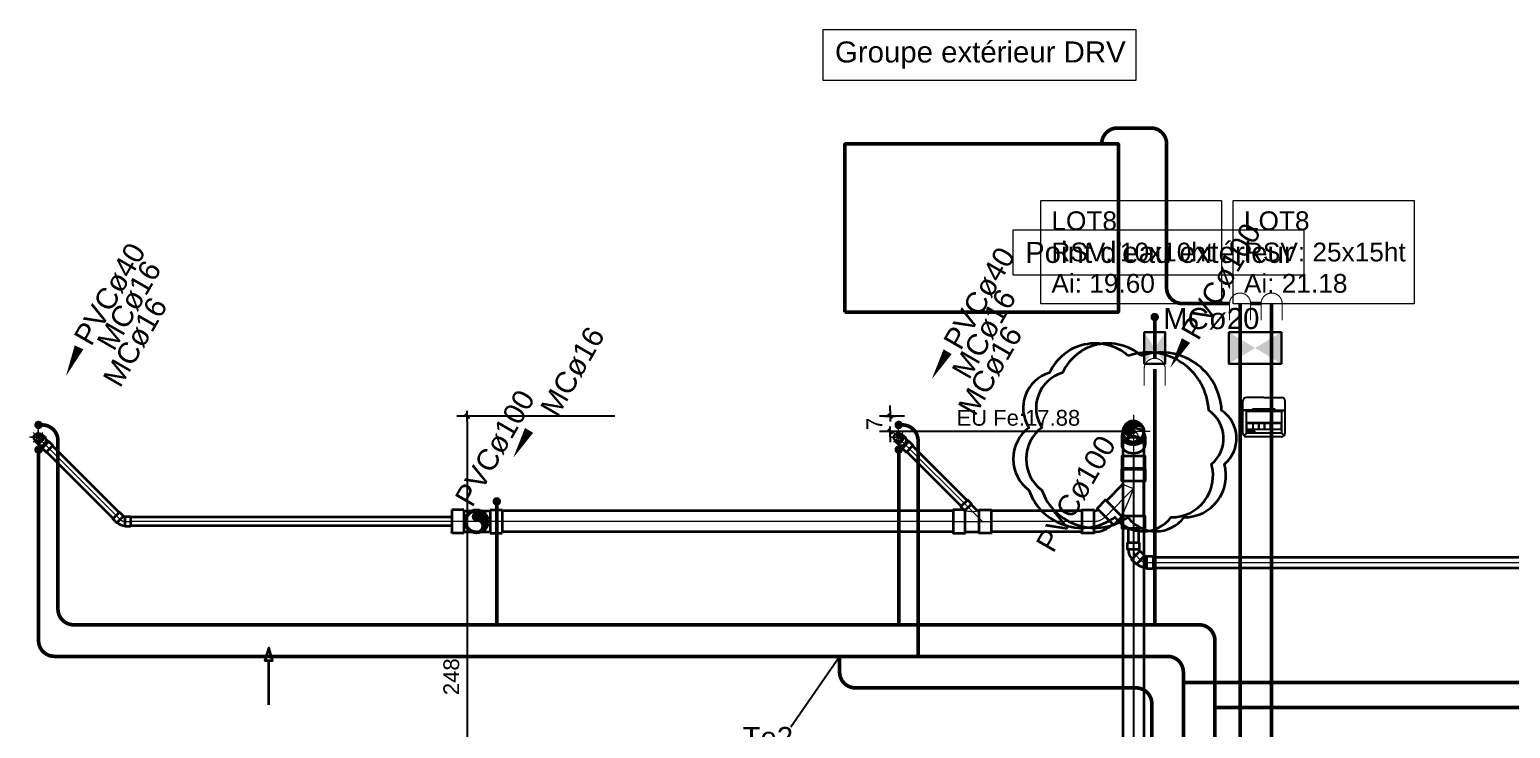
# Model space of a CAD drawing. Header units: metres. Extents: x -101133.8 to -101066.7, y -24899.3 to -24824.7.
# Drawn here: x -101111.68 to -101104.64, y -24833 to -24829.67 of the extents above; entities that cross this region are included whole.
import ezdxf

# ---------------------------------------------------------------- set-up
doc = ezdxf.new("R2010")
doc.units = ezdxf.units.M
doc.header["$LTSCALE"] = 0.2
doc.header["$PDSIZE"] = -5
doc.linetypes.add('AXES', pattern=[50.8, 31.75, -6.35, 6.35, -6.35])
doc.linetypes.add('CACHE', pattern=[9.525, 6.35, -3.175])
for name, color, linetype in [('CMT - THERMOSTAT', 4, 'Continuous'), ('CMT-COTATION DIVERS', 1, 'Continuous'), ('CMT-CVC-CTA1-SOUFFLAGE', 4, 'Continuous'), ('CMT-CVC-MATERIEL', 30, 'Continuous'), ('CMT-MATERIEL', 30, 'Continuous'), ('CMT-PLB-EC-U', 1, 'Continuous'), ('CMT-PLB-EF-U', 140, 'Continuous'), ('CMT-PLB-EU', 3, 'Continuous'), ('CMT-PLB-EV', 34, 'Continuous'), ('CMT-PLB-EV-SOUS DALLAGE', 1, 'Continuous'), ('CMT-PLB-REC-U', 30, 'Continuous'), ('CMT-RSV', 1, 'Continuous'), ('CMT-VRV1', 5, 'Continuous')]:
    doc.layers.add(name, color=color, linetype=linetype)
doc.styles.add('Arial', font='arial.ttf')
doc.styles.get("Standard").update_dxf_attribs({"font": 'arial.ttf'})
doc.dimstyles.get("Standard").update_dxf_attribs({"dimtxt": 0.18, "dimasz": 0.18, "dimexe": 0.18, "dimexo": 0.0625, "dimgap": 0.09, "dimtad": 0, "dimtih": 1, "dimtoh": 1, "dimdec": 4, "dimzin": 0, "dimdsep": 46, "dimtxsty": 'Standard', "dimcen": 0.09, "dimadec": 0, "dimazin": 0, "dimtfac": 1, "dimtdec": 4, "dimtofl": 0, "dimtmove": 0, "dimatfit": 3, "dimfxl": 1, "dimtolj": 1, "dimtzin": 0, "dimarcsym": 0})

# ---------------------------------------------------------------- blocks, each defined once
blk = doc.blocks.new('TH')
at = {"layer": 'CMT - THERMOSTAT', "color": 0, "linetype": 'Continuous'}
for p, q in [((490.077, 276.435), (490.077, 276.08)), ((490.136, 276.435), (490.095, 276.477)), ((490.136, 276.494), (490.691, 276.494)), ((490.136, 276.435), (490.691, 276.435)), ((490.136, 276.09), (490.136, 276.435)), ((490.691, 276.435), (490.733, 276.477)), ((490.691, 276.435), (490.691, 276.09)), ((490.75, 276.435), (490.75, 276.08)), ((490.691, 276.269), (490.136, 276.269)), ((490.245, 276.08), (490.077, 276.08)), ((490.245, 276.071), (490.077, 276.071)), ((490.077, 276.071), (490.077, 275.932)), ((490.691, 276.09), (490.136, 276.09)), ((490.583, 276.08), (490.75, 276.08)), ((490.583, 276.071), (490.75, 276.071)), ((490.75, 276.071), (490.75, 275.932)), ((490.415, 275.873), (490.136, 275.873)), ((490.415, 275.873), (490.691, 275.873))]:
    blk.add_line(p, q, dxfattribs=at)
at = {"layer": 'CMT - THERMOSTAT', "color": 0, "linetype": 'Continuous', "const_width": 0.01, "flags": 128}
blk.add_lwpolyline([(490.136, 276.269), (490.691, 276.269)], dxfattribs=at)
at = {"layer": 'CMT - THERMOSTAT', "color": 0, "linetype": 'Continuous'}
for points in [[(490.143, 276.379), (490.684, 276.379), (490.684, 276.28), (490.143, 276.28)], [(490.315, 276.379), (490.405, 276.379), (490.405, 276.28), (490.315, 276.28)], [(490.405, 276.379), (490.496, 276.379), (490.496, 276.28), (490.405, 276.28)], [(490.496, 276.379), (490.586, 276.379), (490.586, 276.28), (490.496, 276.28)], [(490.563, 276.423), (490.662, 276.423), (490.662, 276.406), (490.563, 276.406)], [(490.245, 276.09), (490.583, 276.09), (490.583, 276.053), (490.245, 276.053)]]:
    blk.add_lwpolyline(points, close=True, dxfattribs=at)
for centre, start, end in [((490.136, 276.435), 90, 180), ((490.691, 276.435), 0, 90), ((490.136, 275.932), 180, 270), ((490.691, 275.932), 270, 0)]:
    blk.add_arc(centre, 0.0588, start, end, dxfattribs=at)
blk = doc.blocks.new('COT-45')
at = {"color": 0}
for p, q in [((-1, 0), (1, 0)), ((0, -1), (0, 1))]:
    blk.add_line(p, q, dxfattribs=at)
at = {"color": 0, "const_width": 0.4}
blk.add_lwpolyline([(-0.44, -0.44), (0.44, 0.44)], dxfattribs=at)
blk = doc.blocks.new('*D78')
at = {"layer": 'CMT-COTATION DIVERS', "color": 0, "lineweight": -2}
for p, q in [((-101107.5923, -24831.4864), (-101107.5923, -24831.4614)), ((-101107.5247, -24831.5114), (-101107.6423, -24831.5114)), ((-101106.4659, -24831.5849), (-101107.6423, -24831.5849)), ((-101107.5923, -24831.6099), (-101107.5923, -24831.6349))]:
    blk.add_line(p, q, dxfattribs=at)
at = {"layer": 'Defpoints', "color": 0, "lineweight": 15}
for p in [(-101107.4947, -24831.5114), (-101107.5923, -24831.5849), (-101106.4359, -24831.5849)]:
    blk.add_point(p, dxfattribs=at)
at = {"layer": 'CMT-COTATION DIVERS', "color": 0, "lineweight": -2, "xscale": 0.025, "yscale": 0.025, "zscale": 0.025}
for p, rotation in [((-101107.5923, -24831.5114), 270), ((-101107.5923, -24831.5849), 90)]:
    blk.add_blockref('COT-45', p, dxfattribs=dict(at, rotation=rotation))
at = {"layer": 'CMT-COTATION DIVERS', "color": 0, "lineweight": 15, "insert": (-101107.6673, -24831.5481), "char_height": 0.075, "attachment_point": 5, "rotation": 90}
blk.add_mtext('\\A1;7', dxfattribs=at)
blk = doc.blocks.new('*D79')
at = {"layer": 'CMT-COTATION DIVERS', "color": 0, "lineweight": -2}
for p, q in [((-101108.9008, -24831.5114), (-101109.6527, -24831.5114)), ((-101109.6027, -24831.5364), (-101109.6027, -24833.9645)), ((-101108.8737, -24833.9895), (-101109.6527, -24833.9895))]:
    blk.add_line(p, q, dxfattribs=at)
at = {"layer": 'Defpoints', "color": 0, "lineweight": 15}
for p in [(-101108.8708, -24831.5114), (-101109.6027, -24833.9895), (-101108.8437, -24833.9895)]:
    blk.add_point(p, dxfattribs=at)
at = {"layer": 'CMT-COTATION DIVERS', "color": 0, "lineweight": -2, "xscale": 0.025, "yscale": 0.025, "zscale": 0.025}
for p, rotation in [((-101109.6027, -24831.5114), 90), ((-101109.6027, -24833.9895), 270)]:
    blk.add_blockref('COT-45', p, dxfattribs=dict(at, rotation=rotation))
at = {"layer": 'CMT-COTATION DIVERS', "color": 0, "lineweight": 15, "insert": (-101109.6785, -24832.7504), "char_height": 0.075, "attachment_point": 5, "rotation": 90}
blk.add_mtext('\\A1;248', dxfattribs=at)
blk = doc.blocks.new('*D86')
at = {"layer": 'CMT-COTATION DIVERS', "color": 0, "lineweight": -2}
for p, q in [((-101106.4359, -24831.6968), (-101106.4359, -24834.8308)), ((-101108.8437, -24834.0195), (-101108.8437, -24834.8308)), ((-101108.8187, -24834.7808), (-101106.4609, -24834.7808))]:
    blk.add_line(p, q, dxfattribs=at)
at = {"layer": 'Defpoints', "color": 0, "lineweight": 15}
for p in [(-101106.4359, -24831.6668), (-101108.8437, -24833.9895), (-101106.4359, -24834.7808)]:
    blk.add_point(p, dxfattribs=at)
at = {"layer": 'CMT-COTATION DIVERS', "color": 0, "lineweight": -2, "xscale": 0.025, "yscale": 0.025, "zscale": 0.025, "rotation": 180}
blk.add_blockref('COT-45', (-101108.8437, -24834.7808), dxfattribs=at)
at = {"layer": 'CMT-COTATION DIVERS', "color": 0, "lineweight": -2, "xscale": 0.025, "yscale": 0.025, "zscale": 0.025}
blk.add_blockref('COT-45', (-101106.4359, -24834.7808), dxfattribs=at)
at = {"layer": 'CMT-COTATION DIVERS', "color": 0, "lineweight": 15, "insert": (-101107.6398, -24834.7056), "char_height": 0.075, "attachment_point": 5}
blk.add_mtext('\\A1;241', dxfattribs=at)
blk = doc.blocks.new('*D87')
at = {"layer": 'CMT-COTATION DIVERS', "color": 0, "lineweight": -2}
for p, q in [((-101106.4359, -24831.6968), (-101106.4359, -24834.8308)), ((-101102.4691, -24834.013), (-101102.4691, -24834.8308)), ((-101106.4109, -24834.7808), (-101102.4941, -24834.7808))]:
    blk.add_line(p, q, dxfattribs=at)
at = {"layer": 'Defpoints', "color": 0, "lineweight": 15}
for p in [(-101106.4359, -24831.6668), (-101102.4691, -24833.983), (-101102.4691, -24834.7808)]:
    blk.add_point(p, dxfattribs=at)
at = {"layer": 'CMT-COTATION DIVERS', "color": 0, "lineweight": -2, "xscale": 0.025, "yscale": 0.025, "zscale": 0.025, "rotation": 180}
blk.add_blockref('COT-45', (-101106.4359, -24834.7808), dxfattribs=at)
at = {"layer": 'CMT-COTATION DIVERS', "color": 0, "lineweight": -2, "xscale": 0.025, "yscale": 0.025, "zscale": 0.025}
blk.add_blockref('COT-45', (-101102.4691, -24834.7808), dxfattribs=at)
at = {"layer": 'CMT-COTATION DIVERS', "color": 0, "lineweight": 15, "insert": (-101104.4525, -24834.705), "char_height": 0.075, "attachment_point": 5}
blk.add_mtext('\\A1;397', dxfattribs=at)

msp = doc.modelspace()

# ---------------------------------------------------------------- linework, layer by layer
at = {"layer": 'CMT-CVC-CTA1-SOUFFLAGE', "linetype": 'Continuous', "lineweight": 35}
msp.add_lwpolyline([(-101110.5468, -24832.8837), (-101110.5468, -24832.6737), (-101110.5288, -24832.6737), (-101110.5468, -24832.6137), (-101110.5648, -24832.6737), (-101110.5468, -24832.6737)], dxfattribs=at)
at = {"layer": 'CMT-CVC-MATERIEL', "linetype": 'Continuous', "lineweight": 20}
msp.add_lwpolyline([(-101107.1678, -24829.6736), (-101106.4245, -24829.6736), (-101106.4245, -24829.9162), (-101107.9111, -24829.9162), (-101107.9111, -24829.6736), (-101107.1678, -24829.6736)], dxfattribs=at)
at = {"layer": 'CMT-CVC-MATERIEL', "lineweight": 50}
msp.add_lwpolyline([(-101107.8074, -24831.017), (-101106.5074, -24831.017), (-101106.5074, -24830.217), (-101107.8074, -24830.217)], close=True, dxfattribs=at)
at = {"layer": 'CMT-PLB-EC-U'}
msp.add_line((-101108.0641, -24832.989), (-101107.8326, -24832.6535), dxfattribs=at)
at = {"layer": 'CMT-PLB-EC-U', "linetype": 'Continuous', "lineweight": 20}
for points in [[(-101107.5466, -24831.5446, 0, 0, 0), (-101107.3966, -24831.2847, 0.045, 0, 0), (-101107.3216, -24831.1548, 0, 0, 0)], [(-101111.6359, -24831.6623, 0, 0, 0), (-101111.4859, -24831.4025, 0.045, 0, 0), (-101111.4109, -24831.2726, 0, 0, 0)]]:
    msp.add_lwpolyline(points, format="xyseb", dxfattribs=at)
at = {"layer": 'CMT-PLB-EC-U', "const_width": 0.02}
for points in [[(-101107.5616, -24831.5532, -1), (-101107.5416, -24831.5532, -1)], [(-101111.6509, -24831.671, 1), (-101111.6309, -24831.671, 1)]]:
    msp.add_lwpolyline(points, format="xyb", close=True, dxfattribs=at)
at = {"layer": 'CMT-PLB-EC-U', "const_width": 0.0175}
for points in [[(-101107.5516, -24831.5532), (-101107.5345, -24831.5532)], [(-101111.6409, -24832.5785), (-101111.6409, -24831.671)], [(-101107.4595, -24831.6282), (-101107.4595, -24832.6535)], [(-101106.2734, -24832.6535), (-101111.5659, -24832.6535)], [(-101106.1984, -24835.2337), (-101106.1984, -24832.7285)], [(-101106.1984, -24832.7785), (-101101.0652, -24832.7785)]]:
    msp.add_lwpolyline(points, dxfattribs=at)
for points in [[(-101107.5345, -24831.5532, -0.414214), (-101107.4595, -24831.6282)], [(-101111.5659, -24832.6535, -0.414214), (-101111.6409, -24832.5785)], [(-101106.1984, -24832.7285, 0.414214), (-101106.2734, -24832.6535)]]:
    msp.add_lwpolyline(points, format="xyb", dxfattribs=at)
at = {"layer": 'CMT-PLB-EF-U', "linetype": 'Continuous', "lineweight": 20}
msp.add_lwpolyline([(-101106.3168, -24830.6259), (-101105.6261, -24830.6259), (-101105.6261, -24830.8412), (-101107.0074, -24830.8412), (-101107.0074, -24830.6259), (-101106.3168, -24830.6259)], dxfattribs=at)
at = {"layer": 'CMT-PLB-EF-U', "const_width": 0.02}
for points in [[(-101106.3346, -24831.0502, 1), (-101106.3346, -24831.0302, 1)], [(-101111.6509, -24831.5532, -1), (-101111.6309, -24831.5532, -1)], [(-101107.5616, -24831.671, 1), (-101107.5416, -24831.671, 1)], [(-101109.4725, -24831.9168, 1), (-101109.4525, -24831.9168, 1)]]:
    msp.add_lwpolyline(points, format="xyb", close=True, dxfattribs=at)
at = {"layer": 'CMT-PLB-EF-U', "const_width": 0.0175}
for points in [[(-101106.3346, -24831.0402), (-101106.3346, -24831.2366)], [(-101106.3346, -24832.5035), (-101106.3346, -24831.3666)], [(-101111.6409, -24831.5532), (-101111.6238, -24831.5532)], [(-101111.5488, -24832.4285), (-101111.5488, -24831.6282)], [(-101107.5516, -24831.671), (-101107.5516, -24832.5035)], [(-101109.4625, -24831.9168), (-101109.4625, -24832.5035)], [(-101106.1234, -24832.5035), (-101111.4738, -24832.5035)], [(-101106.0484, -24835.3837), (-101106.0484, -24832.5785)], [(-101106.0484, -24832.8963), (-101100.9474, -24832.8963)]]:
    msp.add_lwpolyline(points, dxfattribs=at)
at = {"layer": 'CMT-PLB-EF-U', "linetype": 'Continuous', "lineweight": 20}
for points in [[(-101111.6359, -24831.5446, 0, 0, 0), (-101111.4859, -24831.2847, 0.045, 0, 0), (-101111.4109, -24831.1548, 0, 0, 0)], [(-101107.5466, -24831.6623, 0, 0, 0), (-101107.3966, -24831.4025, 0.045, 0, 0), (-101107.3216, -24831.2726, 0, 0, 0)], [(-101109.4575, -24831.9082, 0, 0, 0), (-101109.3075, -24831.6484, 0.045, 0, 0), (-101109.2325, -24831.5185, 0, 0, 0)]]:
    msp.add_lwpolyline(points, format="xyseb", dxfattribs=at)
at = {"layer": 'CMT-PLB-EF-U', "linetype": 'Continuous', "const_width": 0.00525}
msp.add_lwpolyline([(-101106.3846, -24831.2866, -1), (-101106.2846, -24831.2866)], format="xyb", dxfattribs=at)
at = {"layer": 'CMT-PLB-EF-U', "linetype": 'Continuous'}
for points, const_width in [([(-101106.3846, -24831.3666), (-101106.3846, -24831.2866)], 0.00525), ([(-101106.3346, -24831.3666), (-101106.3346, -24831.2866)], 0.0175), ([(-101106.2846, -24831.2866), (-101106.2846, -24831.3666)], 0.00525)]:
    msp.add_lwpolyline(points, dxfattribs=dict(at, const_width=const_width))
at = {"layer": 'CMT-PLB-EF-U', "const_width": 0.0175}
for points in [[(-101111.6238, -24831.5532, -0.414214), (-101111.5488, -24831.6282)], [(-101111.4738, -24832.5035, -0.414214), (-101111.5488, -24832.4285)], [(-101106.0484, -24832.5785, 0.414214), (-101106.1234, -24832.5035)]]:
    msp.add_lwpolyline(points, format="xyb", dxfattribs=at)
at = {"layer": 'CMT-PLB-EU', "color": 8, "linetype": 'AXES', "lineweight": 20}
for p, q in [((-101111.6035, -24831.6121), (-101111.6835, -24831.6121)), ((-101111.6755, -24831.6121), (-101111.6115, -24831.6121)), ((-101111.6209, -24831.5895), (-101111.6661, -24831.6347)), ((-101111.6661, -24831.5895), (-101111.589, -24831.6666)), ((-101111.6435, -24831.5721), (-101111.6435, -24831.6521)), ((-101111.6435, -24831.6441), (-101111.6435, -24831.5801)), ((-101107.5141, -24831.6121), (-101107.5941, -24831.6121)), ((-101107.5861, -24831.6121), (-101107.5221, -24831.6121)), ((-101107.5315, -24831.5895), (-101107.5767, -24831.6347)), ((-101107.5767, -24831.5895), (-101107.4996, -24831.6666)), ((-101107.5541, -24831.5721), (-101107.5541, -24831.6521)), ((-101107.5541, -24831.6441), (-101107.5541, -24831.5801)), ((-101111.589, -24831.6666), (-101111.2715, -24831.984)), ((-101107.2403, -24831.9259), (-101107.4996, -24831.6666)), ((-101111.2524, -24832.0031), (-101111.2715, -24831.984)), ((-101111.2305, -24832.0122), (-101111.2035, -24832.0122)), ((-101109.6759, -24832.0122), (-101111.2035, -24832.0122)), ((-101106.4359, -24832.0439), (-101106.4359, -24832.1133)), ((-101106.4359, -24832.1453), (-101106.4359, -24832.1133)), ((-101106.4245, -24832.1728), (-101106.4019, -24832.1955)), ((-101106.3743, -24832.2069), (-101106.3423, -24832.2069)), ((-101106.3423, -24832.2069), (-101100.8933, -24832.2069))]:
    msp.add_line(p, q, dxfattribs=at)
at = {"layer": 'CMT-PLB-EU', "lineweight": 35}
for p, q in [((-101111.6293, -24831.5979), (-101111.6229, -24831.6044)), ((-101111.621, -24831.6025), (-101111.6075, -24831.616)), ((-101107.54, -24831.5979), (-101107.5335, -24831.6044)), ((-101107.5316, -24831.6025), (-101107.5181, -24831.616)), ((-101111.6576, -24831.6262), (-101111.6512, -24831.6326)), ((-101111.6531, -24831.6346), (-101111.6396, -24831.6481)), ((-101111.6323, -24831.6515), (-101111.6222, -24831.6616)), ((-101111.5939, -24831.6334), (-101111.6222, -24831.6616)), ((-101111.6041, -24831.6232), (-101111.5939, -24831.6334)), ((-101111.6031, -24831.6807), (-101111.5748, -24831.6525)), ((-101111.6031, -24831.6807), (-101111.2857, -24831.9982)), ((-101111.5748, -24831.6525), (-101111.2574, -24831.9699)), ((-101107.5682, -24831.6262), (-101107.5618, -24831.6326)), ((-101107.5637, -24831.6346), (-101107.5502, -24831.6481)), ((-101107.543, -24831.6515), (-101107.5328, -24831.6616)), ((-101107.5045, -24831.6334), (-101107.5328, -24831.6616)), ((-101107.5147, -24831.6232), (-101107.5045, -24831.6334)), ((-101107.5137, -24831.6807), (-101107.4855, -24831.6525)), ((-101107.2545, -24831.94), (-101107.5137, -24831.6807)), ((-101107.2262, -24831.9117), (-101107.4855, -24831.6525)), ((-101111.2574, -24831.9699), (-101111.2857, -24831.9982)), ((-101111.2383, -24831.989), (-101111.2666, -24832.0173)), ((-101111.2305, -24831.9922), (-101111.2305, -24832.0322)), ((-101109.6759, -24831.9922), (-101111.2035, -24831.9922)), ((-101111.2035, -24831.9922), (-101111.2035, -24832.0322)), ((-101109.6759, -24832.0322), (-101111.2035, -24832.0322)), ((-101106.4609, -24832.0439), (-101106.4609, -24832.1133)), ((-101106.4109, -24832.0439), (-101106.4109, -24832.1133)), ((-101106.4109, -24832.1133), (-101106.4609, -24832.1133)), ((-101106.4109, -24832.1453), (-101106.4609, -24832.1453)), ((-101106.4068, -24832.1552), (-101106.4422, -24832.1905)), ((-101106.3842, -24832.1778), (-101106.4195, -24832.2131)), ((-101106.3743, -24832.1819), (-101106.3743, -24832.2319)), ((-101106.3423, -24832.1819), (-101100.8933, -24832.1819)), ((-101106.3423, -24832.1819), (-101106.3423, -24832.2319)), ((-101106.3423, -24832.2319), (-101100.8933, -24832.2319))]:
    msp.add_line(p, q, dxfattribs=at)
at = {"layer": 'CMT-PLB-EU', "linetype": 'Continuous', "lineweight": 20}
for points in [[(-101111.6352, -24831.5939, 0, 0, 0), (-101111.5107, -24831.3209, 0, 0.045, 0), (-101111.4485, -24831.1844, 0.045, 0.045, 0)], [(-101107.5441, -24831.5948, 0, 0, 0), (-101107.3941, -24831.335, 0, 0.045, 0), (-101107.3191, -24831.2051, 0.045, 0.045, 0)]]:
    msp.add_lwpolyline(points, format="xyseb", dxfattribs=at)
at = {"layer": 'CMT-PLB-EU', "color": 8, "linetype": 'Continuous', "lineweight": 20}
for points in [[(-101111.6435, -24831.5953, 0.0024, 0.0024, -0.414214), (-101111.6267, -24831.6121, 0.0024, 0, -0.394163), (-101111.6435, -24831.6301, 0, 0.0024, 1.001955), (-101111.6435, -24831.6109, 0, 0, 0), (-101111.6435, -24831.6076, 0.009, 0.009, -1), (-101111.6435, -24831.5986, 0, 0, 0), (-101111.648, -24831.6031, 0, 0, 0), (-101111.6435, -24831.6031, 0.0132, 0.0132, -0.414214), (-101111.6345, -24831.6121, 0, 0, 0), (-101111.6351, -24831.6076, 0.012, 0, -0.468375), (-101111.6375, -24831.6284, 0, 0, 0)], [(-101111.6435, -24831.5953, 0.0024, 0.0024, -0.414214), (-101111.6267, -24831.6121, 0.0024, 0, -0.394163), (-101111.6435, -24831.6301, 0, 0.0024, 1.001955), (-101111.6435, -24831.6109, 0, 0, 0), (-101111.6435, -24831.6076, 0.009, 0.009, -1), (-101111.6435, -24831.5986, 0, 0, 0), (-101111.648, -24831.6031, 0, 0, 0), (-101111.6435, -24831.6031, 0.0132, 0.0132, -0.414214), (-101111.6345, -24831.6121, 0, 0, 0), (-101111.6351, -24831.6076, 0.012, 0, -0.468375), (-101111.6375, -24831.6284, 0, 0, 0)], [(-101107.5541, -24831.5953, 0.0024, 0.0024, -0.414214), (-101107.5373, -24831.6121, 0.0024, 0, -0.394163), (-101107.5541, -24831.6301, 0, 0.0024, 1.001955), (-101107.5541, -24831.6109, 0, 0, 0), (-101107.5541, -24831.6076, 0.009, 0.009, -1), (-101107.5541, -24831.5986, 0, 0, 0), (-101107.5586, -24831.6031, 0, 0, 0), (-101107.5541, -24831.6031, 0.0132, 0.0132, -0.414214), (-101107.5451, -24831.6121, 0, 0, 0), (-101107.5457, -24831.6076, 0.012, 0, -0.468375), (-101107.5481, -24831.6284, 0, 0, 0)], [(-101107.5541, -24831.5953, 0.0024, 0.0024, -0.414214), (-101107.5373, -24831.6121, 0.0024, 0, -0.394163), (-101107.5541, -24831.6301, 0, 0.0024, 1.001955), (-101107.5541, -24831.6109, 0, 0, 0), (-101107.5541, -24831.6076, 0.009, 0.009, -1), (-101107.5541, -24831.5986, 0, 0, 0), (-101107.5586, -24831.6031, 0, 0, 0), (-101107.5541, -24831.6031, 0.0132, 0.0132, -0.414214), (-101107.5451, -24831.6121, 0, 0, 0), (-101107.5457, -24831.6076, 0.012, 0, -0.468375), (-101107.5481, -24831.6284, 0, 0, 0)]]:
    msp.add_lwpolyline(points, format="xyseb", dxfattribs=at)
at = {"layer": 'CMT-PLB-EU', "lineweight": 35}
for points in [[(-101111.6222, -24831.6616), (-101111.6241, -24831.6636), (-101111.605, -24831.6826), (-101111.6031, -24831.6807)], [(-101111.5748, -24831.6525), (-101111.5729, -24831.6505), (-101111.592, -24831.6315), (-101111.5939, -24831.6334)], [(-101107.5328, -24831.6616), (-101107.5347, -24831.6636), (-101107.5156, -24831.6826), (-101107.5137, -24831.6807)], [(-101107.4855, -24831.6525), (-101107.4835, -24831.6505), (-101107.5026, -24831.6315), (-101107.5045, -24831.6334)], [(-101111.2574, -24831.9699), (-101111.2555, -24831.968), (-101111.2364, -24831.9871), (-101111.2383, -24831.989)], [(-101111.2666, -24832.0173), (-101111.2685, -24832.0192), (-101111.2876, -24832.0001), (-101111.2857, -24831.9982)], [(-101111.2035, -24831.9922), (-101111.2035, -24831.9895), (-101111.2305, -24831.9895), (-101111.2305, -24831.9922)], [(-101111.2305, -24832.0322), (-101111.2305, -24832.0349), (-101111.2035, -24832.0349), (-101111.2035, -24832.0322)], [(-101106.4609, -24832.1453), (-101106.4641, -24832.1453), (-101106.4641, -24832.1133), (-101106.4609, -24832.1133)], [(-101106.4109, -24832.1133), (-101106.4077, -24832.1133), (-101106.4077, -24832.1453), (-101106.4109, -24832.1453)], [(-101106.4068, -24832.1552), (-101106.4045, -24832.1529), (-101106.3819, -24832.1755), (-101106.3842, -24832.1778)], [(-101106.3423, -24832.1819), (-101106.3423, -24832.1787), (-101106.3743, -24832.1787), (-101106.3743, -24832.1819)], [(-101106.4422, -24832.1905), (-101106.4444, -24832.1928), (-101106.4218, -24832.2154), (-101106.4195, -24832.2131)], [(-101106.3743, -24832.2319), (-101106.3743, -24832.2351), (-101106.3423, -24832.2351), (-101106.3423, -24832.2319)]]:
    msp.add_lwpolyline(points, dxfattribs=at)
for centre in [(-101111.6435, -24831.6121), (-101111.6435, -24831.6121), (-101107.5541, -24831.6121), (-101107.5541, -24831.6121)]:
    msp.add_circle(centre, 0.02, dxfattribs=at)
for centre, radius, start, end in [((-101111.2305, -24831.9812), 0.051, 225, 270), ((-101111.2305, -24831.9812), 0.011, 225, 270), ((-101106.3969, -24832.1453), 0.064, 180, 225), ((-101106.3969, -24832.1453), 0.014, 180, 225), ((-101106.3743, -24832.1679), 0.014, 225, 270), ((-101106.3743, -24832.1679), 0.064, 225, 270)]:
    msp.add_arc(centre, radius, start, end, dxfattribs=at)
at = {"layer": 'CMT-PLB-EU', "color": 8, "linetype": 'AXES', "lineweight": 20}
for centre, radius, start, end in [((-101111.2305, -24831.9812), 0.031, 225, 270), ((-101106.3969, -24832.1453), 0.039, 180, 225), ((-101106.3743, -24832.1679), 0.039, 225, 270)]:
    msp.add_arc(centre, radius, start, end, dxfattribs=at)
at = {"layer": 'CMT-PLB-EU', "lineweight": 35}
for centre, major_axis, start_param, end_param in [((-101111.6371, -24831.6185), (0.0161, 0.0161), 2.648889, 6.775889), ((-101111.6371, -24831.6185), (0.0141, 0.0141), 3.141593, 6.283185), ((-101111.6236, -24831.632), (0.0161, 0.0161), 3.141593, 6.283185), ((-101107.5477, -24831.6185), (0.0161, 0.0161), 2.648889, 6.775889), ((-101107.5477, -24831.6185), (0.0141, 0.0141), 3.141593, 6.283185), ((-101107.5342, -24831.632), (0.0161, 0.0161), 3.141593, 6.283185)]:
    msp.add_ellipse(centre, major_axis=major_axis, ratio=0.707107, start_param=start_param, end_param=end_param, dxfattribs=at)
at = {"layer": 'CMT-PLB-EV', "color": 8, "linetype": 'AXES', "lineweight": 20}
for p, q in [((-101106.4359, -24831.5049), (-101106.4359, -24831.7592)), ((-101106.3559, -24831.5849), (-101106.5159, -24831.5849)), ((-101106.4359, -24831.6507), (-101106.4359, -24831.7607)), ((-101106.4359, -24832.0439), (-101106.4359, -24831.7635)), ((-101106.4359, -24831.8562), (-101106.5693, -24831.9897)), ((-101107.154, -24832.0122), (-101107.2403, -24831.9259)), ((-101106.5693, -24831.9897), (-101106.529, -24831.9494)), ((-101106.5693, -24831.9897), (-101106.529, -24831.9494)), ((-101109.4369, -24832.0122), (-101109.6759, -24832.0122)), ((-101107.2933, -24832.0122), (-101109.4369, -24832.0122)), ((-101107.2933, -24832.0122), (-101107.1127, -24832.0122)), ((-101106.6808, -24832.0122), (-101107.1127, -24832.0122)), ((-101106.6238, -24832.0122), (-101106.6808, -24832.0122))]:
    msp.add_line(p, q, dxfattribs=at)
at = {"layer": 'CMT-PLB-EV', "lineweight": 35}
for p, q in [((-101106.4916, -24831.6075), (-101106.4916, -24831.6478)), ((-101106.4859, -24831.5849), (-101106.4859, -24831.5901)), ((-101106.3859, -24831.5849), (-101106.3859, -24831.5901)), ((-101106.3802, -24831.6075), (-101106.3802, -24831.6478)), ((-101106.4859, -24831.6478), (-101106.4859, -24831.7022)), ((-101106.4859, -24831.6507), (-101106.4859, -24831.7607)), ((-101106.3859, -24831.6478), (-101106.3859, -24831.7022)), ((-101106.3859, -24831.6507), (-101106.3859, -24831.7607)), ((-101106.3859, -24831.7022), (-101106.4859, -24831.7022)), ((-101106.4859, -24831.7592), (-101106.3859, -24831.7592)), ((-101106.4859, -24831.7635), (-101106.3859, -24831.7635)), ((-101106.4859, -24831.8205), (-101106.4859, -24831.8314)), ((-101106.3859, -24831.8205), (-101106.4859, -24831.8205)), ((-101106.3859, -24831.9869), (-101106.3859, -24831.8205)), ((-101106.4888, -24831.8384), (-101106.5644, -24831.914)), ((-101109.6189, -24831.9565), (-101109.6759, -24831.9565)), ((-101109.6759, -24831.9565), (-101109.6759, -24831.9622)), ((-101109.6759, -24831.9622), (-101109.6759, -24832.0622)), ((-101109.6189, -24831.9565), (-101109.6189, -24832.0679)), ((-101109.6189, -24831.9622), (-101109.5834, -24831.9622)), ((-101109.5343, -24831.9622), (-101109.4939, -24831.9622)), ((-101109.4939, -24831.9565), (-101109.4369, -24831.9565)), ((-101109.4939, -24831.9565), (-101109.4939, -24832.0679)), ((-101109.4369, -24831.9565), (-101109.4369, -24831.9622)), ((-101107.2933, -24831.9622), (-101109.4369, -24831.9622)), ((-101109.4369, -24831.9622), (-101109.4369, -24832.0622)), ((-101107.2933, -24831.9622), (-101107.2933, -24832.0622)), ((-101107.2262, -24831.9117), (-101107.2545, -24831.94)), ((-101107.2323, -24831.9622), (-101107.2363, -24831.9622)), ((-101107.2363, -24832.0622), (-101107.2363, -24831.9622)), ((-101107.2354, -24831.9591), (-101107.2071, -24831.9308)), ((-101107.2323, -24831.9622), (-101107.2354, -24831.9591)), ((-101107.1769, -24831.961), (-101107.2071, -24831.9308)), ((-101107.1697, -24831.9622), (-101107.174, -24831.9622)), ((-101107.1697, -24832.0622), (-101107.1697, -24831.9622)), ((-101106.6808, -24831.9622), (-101107.1127, -24831.9622)), ((-101107.1127, -24831.9622), (-101107.1127, -24832.0622)), ((-101106.6808, -24831.9622), (-101106.6808, -24832.0622)), ((-101106.6238, -24831.9622), (-101106.6238, -24832.0622)), ((-101106.6047, -24831.9543), (-101106.6047, -24831.9543)), ((-101106.6047, -24831.9543), (-101106.534, -24832.025)), ((-101106.6047, -24831.9543), (-101106.534, -24832.025)), ((-101106.4937, -24831.9847), (-101106.5644, -24831.914)), ((-101106.5644, -24831.914), (-101106.4937, -24831.9847)), ((-101106.4859, -24831.9769), (-101106.4937, -24831.9847)), ((-101106.4937, -24831.9847), (-101106.4937, -24831.9847)), ((-101106.4859, -24831.9769), (-101106.4859, -24831.9869)), ((-101106.3859, -24831.9869), (-101106.4859, -24831.9869)), ((-101109.6759, -24832.0679), (-101109.6759, -24832.0622)), ((-101109.6189, -24832.0679), (-101109.6759, -24832.0679)), ((-101109.6189, -24832.0622), (-101109.5834, -24832.0622)), ((-101109.5343, -24832.0622), (-101109.4939, -24832.0622)), ((-101109.4939, -24832.0679), (-101109.4369, -24832.0679)), ((-101107.2933, -24832.0622), (-101109.4369, -24832.0622)), ((-101109.4369, -24832.0679), (-101109.4369, -24832.0622)), ((-101107.2363, -24832.0622), (-101107.1697, -24832.0622)), ((-101106.6808, -24832.0622), (-101107.1127, -24832.0622)), ((-101106.4859, -24832.0439), (-101106.3859, -24832.0439))]:
    msp.add_line(p, q, dxfattribs=at)
at = {"layer": 'CMT-PLB-EV', "color": 1, "lineweight": 35}
for points in [[(-101106.4603, -24831.2243, 0.5), (-101106.8347, -24831.3048, 0.5), (-101106.9327, -24831.5662, 0.5), (-101106.9327, -24831.8637, 0.5), (-101106.5238, -24831.9923, 0.5), (-101106.2568, -24831.9923, 0.5), (-101106.0648, -24831.74, 0.5), (-101106.078, -24831.4838, 0.5)], [(-101106.3989, -24831.2243, 0.5), (-101106.7733, -24831.3048, 0.5), (-101106.8713, -24831.5662, 0.5), (-101106.8713, -24831.8637, 0.5), (-101106.4624, -24831.9923, 0.5), (-101106.1953, -24831.9923, 0.5), (-101106.0033, -24831.74, 0.5), (-101106.0165, -24831.4838, 0.5)]]:
    msp.add_lwpolyline(points, format="xyb", close=True, dxfattribs=at)
at = {"layer": 'CMT-PLB-EV', "color": 8, "linetype": 'CACHE', "lineweight": 20}
msp.add_lwpolyline([(-101106.4359, -24831.6299, 1), (-101106.4359, -24831.5399, 1), (-101106.4359, -24831.5849, -1), (-101106.4359, -24831.6299)], format="xyb", dxfattribs=at)
at = {"layer": 'CMT-PLB-EV', "linetype": 'Continuous', "lineweight": 20}
for points in [[(-101109.5339, -24831.9689, 0, 0, 0), (-101109.3839, -24831.7091, 0, 0.045, 0), (-101109.3089, -24831.5792, 0.045, 0.045, 0)], [(-101106.4609, -24831.6282, 0, 0, 0), (-101106.6109, -24831.888, 0.045, 0, 0), (-101106.6859, -24832.0179, 0, 0, 0)]]:
    msp.add_lwpolyline(points, format="xyseb", dxfattribs=at)
at = {"layer": 'CMT-PLB-EV', "lineweight": 35}
for points in [[(-101106.4859, -24831.7022), (-101106.4916, -24831.7022), (-101106.4916, -24831.7592), (-101106.4859, -24831.7592)], [(-101106.3859, -24831.7592), (-101106.3802, -24831.7592), (-101106.3802, -24831.7022), (-101106.3859, -24831.7022)], [(-101106.4859, -24831.8205), (-101106.4916, -24831.8205), (-101106.4916, -24831.7635), (-101106.4859, -24831.7635)], [(-101106.3859, -24831.7635), (-101106.3802, -24831.7635), (-101106.3802, -24831.8205), (-101106.3859, -24831.8205)], [(-101107.2363, -24831.9622), (-101107.2363, -24831.9565), (-101107.2933, -24831.9565), (-101107.2933, -24831.9622)], [(-101107.2545, -24831.94), (-101107.2564, -24831.9419), (-101107.2373, -24831.961), (-101107.2354, -24831.9591)], [(-101107.2071, -24831.9308), (-101107.2052, -24831.9289), (-101107.2243, -24831.9098), (-101107.2262, -24831.9117)], [(-101107.1697, -24831.9622), (-101107.1697, -24831.9565), (-101107.1127, -24831.9565), (-101107.1127, -24831.9622)], [(-101106.6808, -24831.9622), (-101106.6808, -24831.9565), (-101106.6238, -24831.9565), (-101106.6238, -24831.9622)], [(-101106.5644, -24831.914), (-101106.5684, -24831.91), (-101106.6087, -24831.9503), (-101106.6047, -24831.9543)], [(-101106.5644, -24831.914), (-101106.5684, -24831.91), (-101106.6087, -24831.9503), (-101106.6047, -24831.9543)], [(-101106.534, -24832.025), (-101106.53, -24832.029), (-101106.4897, -24831.9887), (-101106.4937, -24831.9847)], [(-101106.534, -24832.025), (-101106.53, -24832.029), (-101106.4897, -24831.9887), (-101106.4937, -24831.9847)], [(-101106.4859, -24831.9869), (-101106.4916, -24831.9869), (-101106.4916, -24832.0439), (-101106.4859, -24832.0439)], [(-101106.3859, -24832.0439), (-101106.3802, -24832.0439), (-101106.3802, -24831.9869), (-101106.3859, -24831.9869)], [(-101107.2933, -24832.0622), (-101107.2933, -24832.0679), (-101107.2363, -24832.0679), (-101107.2363, -24832.0622)], [(-101107.1127, -24832.0622), (-101107.1127, -24832.0679), (-101107.1697, -24832.0679), (-101107.1697, -24832.0622)], [(-101106.6238, -24832.0622), (-101106.6238, -24832.0679), (-101106.6808, -24832.0679), (-101106.6808, -24832.0622)]]:
    msp.add_lwpolyline(points, dxfattribs=at)
at = {"layer": 'CMT-PLB-EV', "color": 8, "linetype": 'Continuous', "lineweight": 20}
msp.add_lwpolyline([(-101106.4859, -24831.8255), (-101106.4792, -24831.8383), (-101106.4609, -24831.8459), (-101106.4359, -24831.8562), (-101106.4609, -24831.9166), (-101106.4792, -24831.9608), (-101106.4859, -24831.9769)], dxfattribs=at)
msp.add_lwpolyline([(-101109.5589, -24831.9702, 0.006, 0.006, -0.414214), (-101109.5169, -24832.0122, 0.006, 0, -0.394163), (-101109.5589, -24832.0572, 0, 0.006, 1.001955), (-101109.5589, -24832.0092, 0, 0, 0), (-101109.5589, -24832.001, 0.0225, 0.0225, -1), (-101109.5589, -24831.9785, 0, 0, 0), (-101109.5701, -24831.9897, 0, 0, 0), (-101109.5589, -24831.9897, 0.033, 0.033, -0.414214), (-101109.5364, -24832.0122, 0, 0, 0), (-101109.5379, -24832.001, 0.03, 0, -0.468375), (-101109.5439, -24832.053, 0, 0, 0)], format="xyseb", dxfattribs=at)
at = {"layer": 'CMT-PLB-EV', "lineweight": 35}
for radius in [0.0557, 0.05]:
    msp.add_circle((-101109.5589, -24832.0122), radius, dxfattribs=at)
for centre, radius, start, end in [((-101106.4359, -24831.5849), 0.05, 0, 180), ((-101106.4959, -24831.8314), 0.01, 315, 360), ((-101107.174, -24831.9582), 0.004, 225, 270), ((-101106.6238, -24831.9352), 0.027, 270, 315), ((-101106.6238, -24831.9352), 0.127, 270, 315)]:
    msp.add_arc(centre, radius, start, end, dxfattribs=at)
at = {"layer": 'CMT-PLB-EV', "color": 8, "linetype": 'CACHE', "lineweight": 20}
msp.add_arc((-101106.4359, -24831.5849), 0.05, 180, 0, dxfattribs=at)
at = {"layer": 'CMT-PLB-EV', "color": 8, "linetype": 'AXES', "lineweight": 20}
msp.add_arc((-101106.6238, -24831.9352), 0.077, 270, 315, dxfattribs=at)
at = {"layer": 'CMT-PLB-EV', "lineweight": 35}
for centre, major_axis, start_param, end_param in [((-101106.4359, -24831.6478), (0.0557, 0), 5.826833, 9.88113), ((-101106.4359, -24831.6075), (0.0557, 0), 0, 3.141593), ((-101106.4359, -24831.6478), (0.05, 0), 0, 3.141593)]:
    msp.add_ellipse(centre, major_axis=major_axis, ratio=0.707107, start_param=start_param, end_param=end_param, dxfattribs=at)
at = {"layer": 'CMT-PLB-EV', "color": 8, "linetype": 'Continuous', "lineweight": 20}
msp.add_open_spline([(-101107.1717, -24831.9622), (-101107.1785, -24831.9632), (-101107.1867, -24831.9653), (-101107.1998, -24831.9664), (-101107.215, -24831.9653), (-101107.2275, -24831.9632), (-101107.2323, -24831.9622)], degree=3, dxfattribs=at)
at = {"layer": 'CMT-PLB-EV-SOUS DALLAGE', "color": 8, "linetype": 'AXES', "lineweight": 20}
for p, q in [((-101106.4359, -24831.5049), (-101106.4359, -24831.7592)), ((-101106.3559, -24831.5849), (-101106.5159, -24831.5849)), ((-101106.4359, -24831.7592), (-101106.4359, -24833.9513))]:
    msp.add_line(p, q, dxfattribs=at)
at = {"layer": 'CMT-PLB-EV-SOUS DALLAGE', "linetype": 'Continuous', "lineweight": 20}
msp.add_line((-101107.3092, -24831.5807), (-101106.6861, -24831.5807), dxfattribs=at)
at = {"layer": 'CMT-PLB-EV-SOUS DALLAGE', "lineweight": 35}
for p, q in [((-101106.4916, -24831.6075), (-101106.4916, -24831.6478)), ((-101106.4859, -24831.5849), (-101106.4859, -24831.6075)), ((-101106.3859, -24831.5849), (-101106.3859, -24831.6075)), ((-101106.3802, -24831.6075), (-101106.3802, -24831.6478)), ((-101106.4859, -24831.6651), (-101106.4859, -24831.7022)), ((-101106.3859, -24831.6651), (-101106.3859, -24831.7022)), ((-101106.3859, -24831.7022), (-101106.4859, -24831.7022)), ((-101106.4859, -24831.7592), (-101106.4859, -24833.9513)), ((-101106.4859, -24831.7592), (-101106.3859, -24831.7592)), ((-101106.3859, -24831.7592), (-101106.3859, -24833.9513))]:
    msp.add_line(p, q, dxfattribs=at)
at = {"layer": 'CMT-PLB-EV-SOUS DALLAGE', "linetype": 'Continuous', "lineweight": 20}
for points in [[(-101106.4109, -24831.5416, 0, 0, 0), (-101106.2609, -24831.2818, 0, 0.045, 0), (-101106.1859, -24831.1519, 0.045, 0.045, 0)], [(-101106.4297, -24831.5849, 0.0125, 0.0125, 1), (-101106.4422, -24831.5849, 0.0125, 0.0125, 1), (-101106.4297, -24831.5849, 0, 0, 0), (-101106.4359, -24831.5849, 0, 0, 0), (-101106.6868, -24831.5807, 0, 0, 0)]]:
    msp.add_lwpolyline(points, format="xyseb", dxfattribs=at)
at = {"layer": 'CMT-PLB-EV-SOUS DALLAGE', "color": 8, "linetype": 'Continuous', "lineweight": 20}
msp.add_lwpolyline([(-101106.4779, -24831.5849, 0.006, 0.006, -0.414214), (-101106.4359, -24831.5429, 0.006, 0, -0.394163), (-101106.3909, -24831.5849, 0, 0.006, 1.001955), (-101106.4389, -24831.5849, 0, 0, 0), (-101106.4472, -24831.5849, 0.0225, 0.0225, -1), (-101106.4697, -24831.5849, 0, 0, 0), (-101106.4584, -24831.5962, 0, 0, 0), (-101106.4584, -24831.5849, 0.033, 0.033, -0.414214), (-101106.4359, -24831.5624, 0, 0, 0), (-101106.4472, -24831.5639, 0.03, 0, -0.468375), (-101106.3952, -24831.5699, 0, 0, 0)], format="xyseb", dxfattribs=at)
at = {"layer": 'CMT-PLB-EV-SOUS DALLAGE', "lineweight": 35}
for points in [[(-101106.4859, -24831.7022), (-101106.4916, -24831.7022), (-101106.4916, -24831.7592), (-101106.4859, -24831.7592)], [(-101106.3859, -24831.7592), (-101106.3802, -24831.7592), (-101106.3802, -24831.7022), (-101106.3859, -24831.7022)]]:
    msp.add_lwpolyline(points, dxfattribs=at)
msp.add_circle((-101106.4359, -24831.5849), 0.05, dxfattribs=at)
for centre, major_axis, start_param, end_param in [((-101106.4359, -24831.6075), (0.0557, 0), 2.685241, 6.739537), ((-101106.4359, -24831.6075), (0.05, 0), 3.141593, 6.283185), ((-101106.4359, -24831.6478), (0.0557, 0), 3.141593, 6.283185)]:
    msp.add_ellipse(centre, major_axis=major_axis, ratio=0.707107, start_param=start_param, end_param=end_param, dxfattribs=at)
at = {"layer": 'CMT-PLB-REC-U', "const_width": 0.0175}
for points in [[(-101107.8326, -24832.7285), (-101107.8326, -24832.6535)], [(-101106.4234, -24832.8035), (-101107.7576, -24832.8035)], [(-101106.3484, -24835.0837), (-101106.3484, -24832.8785)]]:
    msp.add_lwpolyline(points, dxfattribs=at)
for points in [[(-101107.7576, -24832.8035, -0.414214), (-101107.8326, -24832.7285)], [(-101106.3484, -24832.8785, 0.414214), (-101106.4234, -24832.8035)]]:
    msp.add_lwpolyline(points, format="xyb", dxfattribs=at)
at = {"layer": 'CMT-RSV', "linetype": 'Continuous', "lineweight": 20}
for points in [[(-101106.4464, -24830.4864), (-101106.0166, -24830.4864), (-101106.0166, -24830.9772), (-101106.8762, -24830.9772), (-101106.8762, -24830.4864), (-101106.4464, -24830.4864)], [(-101105.5311, -24830.4864), (-101105.1013, -24830.4864), (-101105.1013, -24830.9772), (-101105.9609, -24830.9772), (-101105.9609, -24830.4864), (-101105.5311, -24830.4864)]]:
    msp.add_lwpolyline(points, dxfattribs=at)
at = {"layer": 'CMT-RSV', "lineweight": 30}
for points in [[(-101106.3846, -24831.1124), (-101106.2846, -24831.1124), (-101106.2846, -24831.2624), (-101106.3846, -24831.2624), (-101106.3846, -24831.1124)], [(-101105.9823, -24831.1124), (-101105.7323, -24831.1124), (-101105.7323, -24831.2624), (-101105.9823, -24831.2624), (-101105.9823, -24831.1124)]]:
    msp.add_lwpolyline(points, dxfattribs=at)
at = {"layer": 'CMT-RSV', "color": 8, "linetype": 'Continuous', "lineweight": 15}
for points in [[(-101106.2846, -24831.2624), (-101106.2846, -24831.1124), (-101106.3846, -24831.1124), (-101106.3846, -24831.2624)], [(-101105.7323, -24831.2624), (-101105.7323, -24831.1124), (-101105.9823, -24831.1124), (-101105.9823, -24831.2624)]]:
    msp.add_solid(points, dxfattribs=at)
at = {"layer": 'CMT-VRV1', "const_width": 0.0175}
for points in [[(-101106.5114, -24830.1414, 0.414214), (-101106.5864, -24830.2164)], [(-101106.2781, -24830.2164, 0.414214), (-101106.3531, -24830.1414)], [(-101106.2031, -24830.9761, -0.414214), (-101106.2781, -24830.9011)]]:
    msp.add_lwpolyline(points, format="xyb", dxfattribs=at)
for points in [[(-101106.3531, -24830.1414), (-101106.5114, -24830.1414)], [(-101106.5864, -24830.2164), (-101106.5864, -24830.217)], [(-101106.2781, -24830.9011), (-101106.2781, -24830.2164)], [(-101105.9787, -24830.9761), (-101106.2031, -24830.9761)], [(-101105.9287, -24830.9761), (-101105.9287, -24835.5391)], [(-101105.8287, -24830.9761), (-101105.8787, -24830.9761)], [(-101105.7787, -24835.6891), (-101105.7787, -24831.0561)]]:
    msp.add_lwpolyline(points, dxfattribs=at)
at = {"layer": 'CMT-VRV1', "linetype": 'Continuous', "const_width": 0.00525}
for points in [[(-101105.9787, -24830.9761, -1), (-101105.8787, -24830.9761)], [(-101105.8287, -24830.9761, -1), (-101105.7287, -24830.9761)]]:
    msp.add_lwpolyline(points, format="xyb", dxfattribs=at)
at = {"layer": 'CMT-VRV1', "linetype": 'Continuous'}
for points, const_width in [([(-101105.9787, -24831.0561), (-101105.9787, -24830.9761)], 0.00525), ([(-101105.9287, -24831.0561), (-101105.9287, -24830.9761)], 0.0175), ([(-101105.8787, -24830.9761), (-101105.8787, -24831.0561)], 0.00525), ([(-101105.8287, -24831.0561), (-101105.8287, -24830.9761)], 0.00525), ([(-101105.7787, -24831.0561), (-101105.7787, -24830.9761)], 0.0175), ([(-101105.7287, -24830.9761), (-101105.7287, -24831.0561)], 0.00525)]:
    msp.add_lwpolyline(points, dxfattribs=dict(at, const_width=const_width))

# ---------------------------------------------------------------- block references
at = {"layer": 'CMT-MATERIEL', "xscale": 0.3, "yscale": 0.3, "zscale": 0.3, "rotation": 180.000000000047}
msp.add_blockref('TH', (-100958.6911, -24748.6611), dxfattribs=at)

# ---------------------------------------------------------------- texts
at = {"layer": 'CMT-CVC-MATERIEL', "lineweight": 50, "insert": (-101107.8546, -24829.7949), "char_height": 0.1, "attachment_point": 4, "style": 'Arial'}
msp.add_mtext('Groupe extérieur DRV', dxfattribs=at)
at = {"layer": 'CMT-PLB-EC-U', "linetype": 'Continuous', "lineweight": 20, "char_height": 0.1, "attachment_point": 4, "rotation": 60, "style": 'Arial'}
for insert in [(-101111.2956, -24831.357), (-101107.2309, -24831.4924)]:
    msp.add_mtext('MCø16', dxfattribs=dict(at, insert=insert))
at = {"layer": 'CMT-PLB-EC-U', "insert": (-101108.2942, -24833.0401), "char_height": 0.1, "attachment_point": 4, "style": 'Arial'}
msp.add_mtext('Te2', dxfattribs=at)
at = {"layer": 'CMT-PLB-EF-U', "char_height": 0.1, "attachment_point": 4, "style": 'Arial'}
for s, insert in [("Point d'eau extérieur", (-101106.9508, -24830.7335)), ('MCø20', (-101106.2947, -24831.0485))]:
    msp.add_mtext(s, dxfattribs=dict(at, insert=insert))
at = {"layer": 'CMT-PLB-EF-U', "char_height": 0.1, "attachment_point": 4, "rotation": 60, "style": 'Arial'}
for insert in [(-101111.3246, -24831.1827), (-101107.2599, -24831.3182), (-101109.2165, -24831.4974)]:
    msp.add_mtext('MCø16', dxfattribs=dict(at, insert=insert))
at = {"layer": 'CMT-PLB-EU', "linetype": 'Continuous', "lineweight": 20, "char_height": 0.1, "attachment_point": 4, "rotation": 60, "style": 'Arial'}
for insert in [(-101111.4336, -24831.1592), (-101107.2996, -24831.1794)]:
    msp.add_mtext('PVCø40', dxfattribs=dict(at, insert=insert))
at = {"layer": 'CMT-PLB-EV', "lineweight": 15, "char_height": 0.1, "attachment_point": 4, "rotation": 60, "style": 'Arial'}
for insert in [(-101109.6222, -24831.9254), (-101106.8597, -24832.1427)]:
    msp.add_mtext('PVCø100', dxfattribs=dict(at, insert=insert))
at = {"layer": 'CMT-PLB-EV-SOUS DALLAGE', "linetype": 'Continuous', "lineweight": 20, "insert": (-101106.1699, -24831.1327), "char_height": 0.1, "attachment_point": 4, "rotation": 60, "style": 'Arial'}
msp.add_mtext('PVCø100', dxfattribs=at)
at = {"layer": 'CMT-PLB-EV-SOUS DALLAGE', "lineweight": 15, "insert": (-101107.277, -24831.5198), "char_height": 0.075, "attachment_point": 4, "style": 'Arial'}
msp.add_mtext('EU Fe:17.88', dxfattribs=at)
at = {"layer": 'CMT-RSV', "lineweight": 15, "char_height": 0.08925, "attachment_point": 4, "style": 'Arial'}
for s, insert in [('LOT8\\PRSV: 10x10ht\\PAi: 19.60', (-101106.8257, -24830.7318)), ('LOT8\\PRSV: 25x15ht\\PAi: 21.18', (-101105.9104, -24830.7318))]:
    msp.add_mtext(s, dxfattribs=dict(at, insert=insert))

# ---------------------------------------------------------------- dimensions: what is measured, and where the dimension line sits
at = {"layer": 'CMT-COTATION DIVERS', "lineweight": 15}
for base, p1, p2, picture, middle in [((-101107.5923, -24831.5849), (-101107.4947, -24831.5114), (-101106.4359, -24831.5849), '*D78', (-101107.6673, -24831.5481)), ((-101109.6027, -24833.9895), (-101108.8708, -24831.5114), (-101108.8437, -24833.9895), '*D79', (-101109.6785, -24832.7504))]:
    dim = msp.add_linear_dim(base=base, p1=p1, p2=p2, angle=90, dimstyle='Standard', override={"dimscale": 0.05, "dimtxt": 1.5, "dimasz": 0.5, "dimexe": 1, "dimexo": 0.6, "dimgap": 0.75, "dimtad": 1, "dimtih": 0, "dimtoh": 0, "dimdec": 0, "dimlfac": 100, "dimblk": 'COT-45', "dimcen": 0, "dimadec": 2, "dimazin": 2, "dimtdec": 2, "dimtix": 1, "dimtmove": 1, "dimfrac": 1}, dxfattribs=at)
    dim.commit()
    dim.dimension.update_dxf_attribs({"geometry": picture, "text_midpoint": middle})
for base, p1, p2, picture, middle in [((-101106.4359, -24834.7808), (-101108.8437, -24833.9895), (-101106.4359, -24831.6668), '*D86', (-101107.6398, -24834.7056)), ((-101102.4691, -24834.7808), (-101106.4359, -24831.6668), (-101102.4691, -24833.983), '*D87', (-101104.4525, -24834.705))]:
    dim = msp.add_linear_dim(base=base, p1=p1, p2=p2, dimstyle='Standard', override={"dimscale": 0.05, "dimtxt": 1.5, "dimasz": 0.5, "dimexe": 1, "dimexo": 0.6, "dimgap": 0.75, "dimtad": 1, "dimtih": 0, "dimtoh": 0, "dimdec": 0, "dimlfac": 100, "dimblk": 'COT-45', "dimcen": 0, "dimadec": 2, "dimazin": 2, "dimtdec": 2, "dimtix": 1, "dimtmove": 1, "dimfrac": 1}, dxfattribs=at)
    dim.commit()
    dim.dimension.update_dxf_attribs({"geometry": picture, "text_midpoint": middle})

doc.saveas('drawing.dxf')
